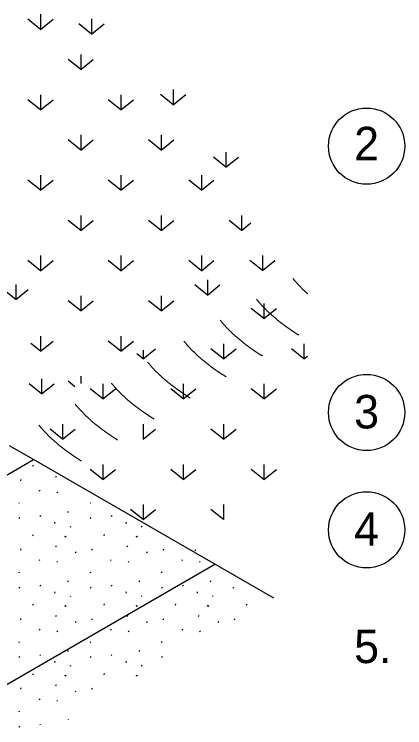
# Model space of a CAD drawing. Extents: x 997.6 to 1036.7, y 998.9 to 1022.7.
# Drawn here: x 1024.501 to 1026.83, y 1015.43 to 1019.687 of the extents above; entities that cross this region are included whole.
import ezdxf

# ---------------------------------------------------------------- set-up
doc = ezdxf.new("R2010")
doc.units = 0
doc.layers.add('1', color=7, linetype='Continuous')
doc.layers.add('5', color=7, linetype='Continuous')

msp = doc.modelspace()

# ---------------------------------------------------------------- linework, layer by layer
at = {"layer": '1'}
for p, q in [((1024.6152, 1017.0302), (1024.4723, 1017.1126)), ((1023.4965, 1016.3843), (1024.6152, 1017.0302)), ((1026.0503, 1016.2021), (1024.6152, 1017.0302)), ((1024.0083, 1015.4298), (1025.6977, 1016.4052))]:
    msp.add_line(p, q, dxfattribs=at)
for centre in [(1026.6029, 1018.9), (1026.6029, 1017.3107), (1026.6029, 1016.6104)]:
    msp.add_circle(centre, 0.2274, dxfattribs=at)
at = {"layer": '5'}
for p, q in [((1024.6569, 1019.6867), (1024.6569, 1019.5967)), ((1024.6569, 1019.5967), (1024.5819, 1019.6567)), ((1024.6569, 1019.5967), (1024.7319, 1019.6567)), ((1024.9613, 1019.6587), (1024.9613, 1019.5687)), ((1024.9613, 1019.5687), (1024.8863, 1019.6287)), ((1024.9613, 1019.5687), (1025.0363, 1019.6287)), ((1024.8969, 1019.4467), (1024.8969, 1019.3567)), ((1024.8969, 1019.3567), (1024.8219, 1019.4167)), ((1024.8969, 1019.3567), (1024.9719, 1019.4167)), ((1025.449, 1019.2373), (1025.449, 1019.1473)), ((1024.6569, 1019.1167), (1024.5819, 1019.1767)), ((1024.6569, 1019.2067), (1024.6569, 1019.1167)), ((1024.6569, 1019.1167), (1024.7319, 1019.1767)), ((1025.1369, 1019.1167), (1025.0619, 1019.1767)), ((1025.1369, 1019.2067), (1025.1369, 1019.1167)), ((1025.1369, 1019.1167), (1025.2119, 1019.1767)), ((1025.449, 1019.1473), (1025.374, 1019.2073)), ((1025.449, 1019.1473), (1025.524, 1019.2073)), ((1024.8969, 1018.9667), (1024.8969, 1018.8767)), ((1025.3769, 1018.9667), (1025.3769, 1018.8767)), ((1024.8969, 1018.8767), (1024.8219, 1018.9367)), ((1024.8969, 1018.8767), (1024.9719, 1018.9367)), ((1025.3769, 1018.8767), (1025.3019, 1018.9367)), ((1025.3769, 1018.8767), (1025.4519, 1018.9367)), ((1025.7638, 1018.7746), (1025.6888, 1018.8346)), ((1025.7638, 1018.8646), (1025.7638, 1018.7746)), ((1025.7638, 1018.7746), (1025.8388, 1018.8346)), ((1024.6569, 1018.7267), (1024.6569, 1018.6367)), ((1025.1369, 1018.7267), (1025.1369, 1018.6367)), ((1025.6169, 1018.7267), (1025.6169, 1018.6367)), ((1024.6569, 1018.6367), (1024.5819, 1018.6967)), ((1024.6569, 1018.6367), (1024.7319, 1018.6967)), ((1025.1369, 1018.6367), (1025.0619, 1018.6967)), ((1025.1369, 1018.6367), (1025.2119, 1018.6967)), ((1025.6169, 1018.6367), (1025.5419, 1018.6967)), ((1025.6169, 1018.6367), (1025.6919, 1018.6967)), ((1024.8969, 1018.3967), (1024.8219, 1018.4567)), ((1024.8969, 1018.4867), (1024.8969, 1018.3967)), ((1024.8969, 1018.3967), (1024.9719, 1018.4567)), ((1025.3769, 1018.3967), (1025.3019, 1018.4567)), ((1025.3769, 1018.4867), (1025.3769, 1018.3967)), ((1025.3769, 1018.3967), (1025.4519, 1018.4567)), ((1025.8569, 1018.3967), (1025.7819, 1018.4567)), ((1025.8569, 1018.4867), (1025.8569, 1018.3967)), ((1025.8569, 1018.3967), (1025.9129, 1018.4414)), ((1024.6569, 1018.2467), (1024.6569, 1018.1567)), ((1025.1369, 1018.2467), (1025.1369, 1018.1567)), ((1025.6169, 1018.2467), (1025.6169, 1018.1567)), ((1025.9811, 1018.2479), (1025.9811, 1018.1579)), ((1024.6569, 1018.1567), (1024.5819, 1018.2167)), ((1024.6569, 1018.1567), (1024.7319, 1018.2167)), ((1025.1369, 1018.1567), (1025.0619, 1018.2167)), ((1025.1369, 1018.1567), (1025.2119, 1018.2167)), ((1025.6169, 1018.1567), (1025.5419, 1018.2167)), ((1025.6169, 1018.1567), (1025.6919, 1018.2167)), ((1025.9811, 1018.1579), (1025.9061, 1018.2179)), ((1025.9811, 1018.1579), (1026.0561, 1018.2179)), ((1024.5096, 1018.0743), (1024.5096, 1017.9843)), ((1025.653, 1018.0116), (1025.578, 1018.0716)), ((1025.653, 1018.1016), (1025.653, 1018.0116)), ((1025.653, 1018.0116), (1025.728, 1018.0716)), ((1024.5096, 1017.9843), (1024.4346, 1018.0443)), ((1024.5096, 1017.9843), (1024.5846, 1018.0443)), ((1024.8969, 1018.0067), (1024.8969, 1017.9167)), ((1025.3769, 1018.0067), (1025.3769, 1017.9167)), ((1024.8969, 1017.9167), (1024.8219, 1017.9767)), ((1024.8969, 1017.9167), (1024.9719, 1017.9767)), ((1025.3769, 1017.9167), (1025.3019, 1017.9767)), ((1025.3769, 1017.9167), (1025.4519, 1017.9767)), ((1025.9893, 1017.9613), (1025.9893, 1017.8713)), ((1025.9893, 1017.8713), (1025.9143, 1017.9313)), ((1025.9893, 1017.8713), (1026.0643, 1017.9313)), ((1024.6569, 1017.7667), (1024.6569, 1017.6767)), ((1025.1369, 1017.7667), (1025.1369, 1017.6767)), ((1024.6569, 1017.6767), (1024.7319, 1017.7367)), ((1025.1369, 1017.6767), (1025.0619, 1017.7367)), ((1025.1369, 1017.6767), (1025.2119, 1017.7367)), ((1024.6569, 1017.6767), (1024.5997, 1017.7224)), ((1025.2693, 1017.6313), (1025.3443, 1017.6913)), ((1025.2693, 1017.6831), (1025.2693, 1017.6313)), ((1025.7493, 1017.6313), (1025.6743, 1017.6913)), ((1025.7493, 1017.7213), (1025.7493, 1017.6313)), ((1025.7493, 1017.6313), (1025.8243, 1017.6913)), ((1026.2293, 1017.6313), (1026.1543, 1017.6913)), ((1026.2293, 1017.7213), (1026.2293, 1017.6313)), ((1025.2693, 1017.6313), (1025.2323, 1017.661)), ((1026.2293, 1017.6313), (1026.2498, 1017.6477)), ((1024.6642, 1017.5115), (1024.6642, 1017.4215)), ((1024.8969, 1017.5267), (1024.8969, 1017.4844)), ((1024.6642, 1017.4215), (1024.5892, 1017.4815)), ((1024.6642, 1017.4215), (1024.7392, 1017.4815)), ((1024.8623, 1017.4644), (1024.8219, 1017.4967)), ((1025.0293, 1017.4813), (1025.0293, 1017.3913)), ((1025.5093, 1017.4813), (1025.5093, 1017.3913)), ((1025.9893, 1017.4813), (1025.9893, 1017.3913)), ((1025.0293, 1017.3913), (1024.9543, 1017.4513)), ((1025.0293, 1017.3913), (1025.1043, 1017.4513)), ((1025.5093, 1017.3913), (1025.4343, 1017.4513)), ((1025.5093, 1017.3913), (1025.5843, 1017.4513)), ((1025.9893, 1017.3913), (1025.9143, 1017.4513)), ((1025.9893, 1017.3913), (1026.0643, 1017.4513)), ((1024.7893, 1017.2413), (1024.7893, 1017.1513)), ((1025.2693, 1017.2413), (1025.2693, 1017.1513)), ((1025.7493, 1017.2413), (1025.7493, 1017.1513)), ((1024.7893, 1017.1513), (1024.7143, 1017.2113)), ((1024.7893, 1017.1513), (1024.8643, 1017.2113)), ((1025.2693, 1017.1513), (1025.3443, 1017.2113)), ((1025.7493, 1017.1513), (1025.6743, 1017.2113)), ((1025.7493, 1017.1513), (1025.8243, 1017.2113)), ((1025.0293, 1017.0013), (1025.0293, 1016.9113)), ((1025.5093, 1017.0013), (1025.5093, 1016.9113)), ((1025.9893, 1017.0013), (1025.9893, 1016.9113)), ((1024.6109, 1016.9899), (1024.6145, 1016.9979)), ((1025.0293, 1016.9113), (1024.9543, 1016.9713)), ((1025.0293, 1016.9113), (1025.1043, 1016.9713)), ((1025.5093, 1016.9113), (1025.4343, 1016.9713)), ((1025.5093, 1016.9113), (1025.5843, 1016.9713)), ((1025.9893, 1016.9113), (1025.9143, 1016.9713)), ((1025.9893, 1016.9113), (1026.0643, 1016.9713)), ((1024.7495, 1016.9241), (1024.753, 1016.9321)), ((1024.539, 1016.9037), (1024.5426, 1016.9117)), ((1024.65, 1016.8468), (1024.6536, 1016.8415)), ((1024.7549, 1016.8372), (1024.7585, 1016.8318)), ((1024.5272, 1016.7742), (1024.5308, 1016.7688)), ((1024.9526, 1016.7742), (1024.9562, 1016.7688)), ((1025.2693, 1016.7613), (1025.2693, 1016.6713)), ((1025.7493, 1016.7613), (1025.7493, 1016.6713)), ((1024.8205, 1016.7145), (1024.8241, 1016.7225)), ((1025.2693, 1016.6713), (1025.1943, 1016.7313)), ((1025.2693, 1016.6713), (1025.3443, 1016.7313)), ((1025.7493, 1016.6713), (1025.6743, 1016.7313)), ((1024.5301, 1016.6781), (1024.5337, 1016.6861)), ((1024.6533, 1016.6953), (1024.6569, 1016.69)), ((1024.9555, 1016.6781), (1024.9591, 1016.6861)), ((1025.0788, 1016.6953), (1025.0823, 1016.69)), ((1024.7413, 1016.6558), (1024.7422, 1016.6478)), ((1024.8334, 1016.6323), (1024.837, 1016.6269)), ((1025.1667, 1016.6558), (1025.1675, 1016.6478)), ((1025.2588, 1016.6323), (1025.2623, 1016.6269)), ((1024.6109, 1016.5751), (1024.6145, 1016.5831)), ((1024.8018, 1016.5751), (1024.8054, 1016.5698)), ((1025.0363, 1016.5751), (1025.0398, 1016.5831)), ((1025.2273, 1016.5751), (1025.2308, 1016.5698)), ((1024.8054, 1016.5731), (1024.809, 1016.5678)), ((1025.2308, 1016.5731), (1025.2343, 1016.5678)), ((1024.539, 1016.4888), (1024.5426, 1016.4968)), ((1024.7495, 1016.5093), (1024.753, 1016.5173)), ((1024.9644, 1016.4888), (1024.9679, 1016.4968)), ((1025.1748, 1016.5093), (1025.1784, 1016.5173)), ((1025.3898, 1016.4888), (1025.3933, 1016.4968)), ((1025.5776, 1016.4859), (1025.5843, 1016.4913)), ((1024.865, 1016.4784), (1024.8685, 1016.4731)), ((1025.2903, 1016.4784), (1025.2939, 1016.4731)), ((1024.65, 1016.432), (1024.6536, 1016.4267)), ((1024.7549, 1016.4224), (1024.7585, 1016.4171)), ((1025.0754, 1016.432), (1025.0789, 1016.4267)), ((1025.1803, 1016.4224), (1025.1839, 1016.4171)), ((1025.5008, 1016.432), (1025.5043, 1016.4267)), ((1025.6057, 1016.4224), (1025.6093, 1016.4171)), ((1024.5272, 1016.3593), (1024.5308, 1016.354)), ((1024.9526, 1016.3593), (1024.9562, 1016.354)), ((1025.3779, 1016.3593), (1025.3815, 1016.354)), ((1024.6533, 1016.2805), (1024.6569, 1016.2752)), ((1024.8205, 1016.2997), (1024.8241, 1016.3077)), ((1025.0788, 1016.2805), (1025.0823, 1016.2752)), ((1025.2459, 1016.2997), (1025.2494, 1016.3077)), ((1025.5041, 1016.2805), (1025.5077, 1016.2752)), ((1025.6713, 1016.2997), (1025.6748, 1016.3077)), ((1024.5301, 1016.2633), (1024.5337, 1016.2713)), ((1024.7413, 1016.241), (1024.7422, 1016.233)), ((1024.9555, 1016.2633), (1024.9591, 1016.2713)), ((1025.1667, 1016.241), (1025.1675, 1016.233)), ((1025.3808, 1016.2633), (1025.3844, 1016.2713)), ((1025.592, 1016.241), (1025.5929, 1016.233)), ((1025.8063, 1016.2633), (1025.8098, 1016.2713)), ((1024.8334, 1016.2174), (1024.837, 1016.2121)), ((1025.2588, 1016.2174), (1025.2623, 1016.2121)), ((1025.6842, 1016.2174), (1025.6878, 1016.2121)), ((1024.6109, 1016.1603), (1024.6145, 1016.1683)), ((1024.8018, 1016.1603), (1024.8054, 1016.1549)), ((1024.8054, 1016.1583), (1024.809, 1016.1529)), ((1025.0363, 1016.1603), (1025.0398, 1016.1683)), ((1025.2273, 1016.1603), (1025.2308, 1016.1549)), ((1025.2308, 1016.1583), (1025.2343, 1016.1529)), ((1025.4617, 1016.1603), (1025.4653, 1016.1683)), ((1025.6526, 1016.1603), (1025.6562, 1016.1549)), ((1025.6562, 1016.1583), (1025.6598, 1016.1529)), ((1025.8871, 1016.1603), (1025.8906, 1016.1683)), ((1024.539, 1016.074), (1024.5426, 1016.082)), ((1024.7495, 1016.0944), (1024.753, 1016.1024)), ((1024.865, 1016.0637), (1024.8685, 1016.0583)), ((1024.9644, 1016.074), (1024.9679, 1016.082)), ((1025.1748, 1016.0944), (1025.1784, 1016.1024)), ((1025.2903, 1016.0637), (1025.2939, 1016.0583)), ((1025.3898, 1016.074), (1025.3933, 1016.082)), ((1025.6003, 1016.0944), (1025.6038, 1016.1024)), ((1025.7158, 1016.0637), (1025.7193, 1016.0583)), ((1025.8152, 1016.074), (1025.8187, 1016.082)), ((1024.65, 1016.0172), (1024.6536, 1016.0118)), ((1024.7549, 1016.0076), (1024.7585, 1016.0023)), ((1025.0754, 1016.0172), (1025.0789, 1016.0118)), ((1025.1803, 1016.0076), (1025.1839, 1016.0023)), ((1025.5008, 1016.0172), (1025.5043, 1016.0118)), ((1025.6057, 1016.0076), (1025.6093, 1016.0023)), ((1024.5272, 1015.9445), (1024.5308, 1015.9392)), ((1024.9526, 1015.9445), (1024.9562, 1015.9392)), ((1025.3779, 1015.9445), (1025.3815, 1015.9392)), ((1024.5301, 1015.8484), (1024.5337, 1015.8564)), ((1024.6533, 1015.8657), (1024.6569, 1015.8603)), ((1024.8205, 1015.8848), (1024.8241, 1015.8928)), ((1024.9555, 1015.8484), (1024.9591, 1015.8564)), ((1025.0788, 1015.8657), (1025.0823, 1015.8603)), ((1025.2459, 1015.8848), (1025.2494, 1015.8928)), ((1025.3808, 1015.8484), (1025.3844, 1015.8564)), ((1024.7413, 1015.8262), (1024.7422, 1015.8182)), ((1025.1667, 1015.8262), (1025.1675, 1015.8182)), ((1024.8334, 1015.8026), (1024.837, 1015.7973)), ((1025.2588, 1015.8026), (1025.2623, 1015.7973)), ((1024.6109, 1015.7454), (1024.6145, 1015.7534)), ((1024.8018, 1015.7454), (1024.8054, 1015.7401)), ((1024.8054, 1015.7434), (1024.809, 1015.7381)), ((1025.0363, 1015.7454), (1025.0398, 1015.7534)), ((1025.2273, 1015.7454), (1025.2308, 1015.7401)), ((1025.2308, 1015.7434), (1025.2343, 1015.7381)), ((1024.7495, 1015.6796), (1024.753, 1015.6876)), ((1024.539, 1015.6592), (1024.5426, 1015.6672)), ((1024.865, 1015.6488), (1024.8685, 1015.6435)), ((1024.9644, 1015.6592), (1024.9679, 1015.6672)), ((1024.65, 1015.6023), (1024.6536, 1015.597)), ((1024.7549, 1015.5928), (1024.7585, 1015.5874)), ((1024.5272, 1015.5297), (1024.5308, 1015.5243)), ((1024.824, 1015.4778), (1024.8241, 1015.478)), ((1024.5301, 1015.4337), (1024.5337, 1015.4417)), ((1024.6533, 1015.4508), (1024.6557, 1015.4473))]:
    msp.add_line(p, q, dxfattribs=at)
for points in [[(1026.1626, 1018.1111), (1026.166, 1018.1068), (1026.1696, 1018.1025), (1026.1732, 1018.0982), (1026.1769, 1018.0938), (1026.1807, 1018.0896), (1026.1844, 1018.0853), (1026.1883, 1018.081), (1026.1921, 1018.0768), (1026.1961, 1018.0726), (1026.2, 1018.0683), (1026.2041, 1018.064), (1026.2082, 1018.0599), (1026.2123, 1018.0557), (1026.2165, 1018.0514), (1026.2208, 1018.0473), (1026.2251, 1018.0431), (1026.2294, 1018.0388), (1026.2338, 1018.0348), (1026.2383, 1018.0306), (1026.2428, 1018.0263), (1026.2474, 1018.0222), (1026.2498, 1018.0202)], [(1025.9461, 1017.9861), (1025.9495, 1017.9818), (1025.9531, 1017.9775), (1025.9567, 1017.9732), (1025.9604, 1017.9688), (1025.9642, 1017.9646), (1025.9679, 1017.9603), (1025.9718, 1017.956), (1025.9756, 1017.9518), (1025.9796, 1017.9476), (1025.9835, 1017.9433), (1025.9876, 1017.939), (1025.9917, 1017.9349), (1025.9958, 1017.9307), (1026, 1017.9264), (1026.0043, 1017.9223), (1026.0086, 1017.9181), (1026.0129, 1017.9138), (1026.0173, 1017.9098), (1026.0218, 1017.9056), (1026.0263, 1017.9013), (1026.0309, 1017.8972), (1026.0356, 1017.8931), (1026.0403, 1017.889), (1026.0449, 1017.8848), (1026.0498, 1017.8808), (1026.0546, 1017.8767), (1026.0595, 1017.8725), (1026.0644, 1017.8685), (1026.0693, 1017.8643), (1026.0744, 1017.8603), (1026.0795, 1017.8563), (1026.0847, 1017.8522), (1026.0899, 1017.8481), (1026.0952, 1017.8441), (1026.1004, 1017.8401), (1026.1058, 1017.836), (1026.1113, 1017.832), (1026.1167, 1017.828), (1026.1222, 1017.824), (1026.1278, 1017.82), (1026.1334, 1017.8161), (1026.1391, 1017.8121), (1026.1448, 1017.8081), (1026.1505, 1017.8042), (1026.1564, 1017.8003), (1026.1623, 1017.7963), (1026.1683, 1017.7923), (1026.1742, 1017.7884), (1026.1803, 1017.7845), (1026.1864, 1017.7806), (1026.1925, 1017.7768), (1026.1988, 1017.7728)], [(1025.7296, 1017.8611), (1025.733, 1017.8568), (1025.7366, 1017.8525), (1025.7402, 1017.8482), (1025.7439, 1017.8438), (1025.7477, 1017.8396), (1025.7514, 1017.8353), (1025.7553, 1017.831), (1025.7591, 1017.8268), (1025.7631, 1017.8226), (1025.767, 1017.8183), (1025.7711, 1017.814), (1025.7752, 1017.8099), (1025.7793, 1017.8057), (1025.7835, 1017.8014), (1025.7878, 1017.7973), (1025.7921, 1017.7931), (1025.7964, 1017.7888), (1025.8008, 1017.7848), (1025.8053, 1017.7806), (1025.8098, 1017.7763), (1025.8144, 1017.7722), (1025.8191, 1017.7681), (1025.8238, 1017.764), (1025.8284, 1017.7598), (1025.8333, 1017.7558), (1025.8381, 1017.7517), (1025.843, 1017.7475), (1025.8479, 1017.7435), (1025.8528, 1017.7393), (1025.8579, 1017.7353), (1025.863, 1017.7313), (1025.8682, 1017.7272), (1025.8734, 1017.7231), (1025.8787, 1017.7191), (1025.8839, 1017.7151), (1025.8893, 1017.711), (1025.8948, 1017.707), (1025.9002, 1017.703), (1025.9057, 1017.699), (1025.9113, 1017.695), (1025.9169, 1017.6911), (1025.9226, 1017.6871), (1025.9283, 1017.6831), (1025.934, 1017.6792), (1025.9399, 1017.6753), (1025.9458, 1017.6713), (1025.9518, 1017.6673), (1025.9577, 1017.6634), (1025.9638, 1017.6595), (1025.9699, 1017.6556), (1025.976, 1017.6518), (1025.9823, 1017.6478)], [(1025.5131, 1017.7361), (1025.5165, 1017.7318), (1025.5201, 1017.7275), (1025.5237, 1017.7232), (1025.5274, 1017.7188), (1025.5312, 1017.7146), (1025.5349, 1017.7103), (1025.5388, 1017.706), (1025.5426, 1017.7018), (1025.5466, 1017.6976), (1025.5505, 1017.6933), (1025.5546, 1017.689), (1025.5587, 1017.6849), (1025.5628, 1017.6807), (1025.567, 1017.6764), (1025.5713, 1017.6723), (1025.5756, 1017.6681), (1025.5799, 1017.6638), (1025.5843, 1017.6598), (1025.5888, 1017.6556), (1025.5933, 1017.6513), (1025.5979, 1017.6472), (1025.6026, 1017.6431), (1025.6073, 1017.639), (1025.6119, 1017.6348), (1025.6168, 1017.6308), (1025.6216, 1017.6267), (1025.6265, 1017.6225), (1025.6314, 1017.6185), (1025.6363, 1017.6143), (1025.6414, 1017.6103), (1025.6465, 1017.6063), (1025.6517, 1017.6022), (1025.6569, 1017.5981), (1025.6622, 1017.5941), (1025.6674, 1017.5901), (1025.6728, 1017.586), (1025.6783, 1017.582), (1025.6837, 1017.578), (1025.6892, 1017.574), (1025.6948, 1017.57), (1025.7004, 1017.5661), (1025.7061, 1017.5621), (1025.7118, 1017.5581), (1025.7175, 1017.5542), (1025.7234, 1017.5503), (1025.7293, 1017.5463), (1025.7353, 1017.5423), (1025.7412, 1017.5384), (1025.7473, 1017.5345), (1025.7534, 1017.5306), (1025.7595, 1017.5268), (1025.7658, 1017.5228)], [(1025.2966, 1017.6111), (1025.3, 1017.6068), (1025.3036, 1017.6025), (1025.3072, 1017.5982), (1025.3109, 1017.5938), (1025.3147, 1017.5896), (1025.3184, 1017.5853), (1025.3223, 1017.581), (1025.3261, 1017.5768), (1025.3301, 1017.5726), (1025.334, 1017.5683), (1025.3381, 1017.564), (1025.3422, 1017.5599), (1025.3463, 1017.5557), (1025.3505, 1017.5514), (1025.3548, 1017.5473), (1025.3591, 1017.5431), (1025.3634, 1017.5388), (1025.3678, 1017.5348), (1025.3723, 1017.5306), (1025.3768, 1017.5263), (1025.3814, 1017.5222), (1025.3861, 1017.5181), (1025.3908, 1017.514), (1025.3954, 1017.5098), (1025.4003, 1017.5058), (1025.4051, 1017.5017), (1025.41, 1017.4975), (1025.4149, 1017.4935), (1025.4198, 1017.4893), (1025.4249, 1017.4853), (1025.43, 1017.4813), (1025.4352, 1017.4772), (1025.4404, 1017.4731), (1025.4457, 1017.4691), (1025.4509, 1017.4651), (1025.4563, 1017.461), (1025.4618, 1017.457), (1025.4672, 1017.453), (1025.4727, 1017.449), (1025.4783, 1017.445), (1025.4839, 1017.4411), (1025.4896, 1017.4371), (1025.4953, 1017.4331), (1025.501, 1017.4292), (1025.5069, 1017.4253), (1025.5128, 1017.4213), (1025.5188, 1017.4173), (1025.5247, 1017.4134), (1025.5308, 1017.4095), (1025.5369, 1017.4056), (1025.543, 1017.4018), (1025.5493, 1017.3978)], [(1025.0801, 1017.4861), (1025.0835, 1017.4818), (1025.0871, 1017.4775), (1025.0907, 1017.4732), (1025.0944, 1017.4688), (1025.0982, 1017.4646), (1025.1019, 1017.4603), (1025.1058, 1017.456), (1025.1096, 1017.4518), (1025.1136, 1017.4476), (1025.1175, 1017.4433), (1025.1216, 1017.439), (1025.1257, 1017.4349), (1025.1298, 1017.4307), (1025.134, 1017.4264), (1025.1383, 1017.4223), (1025.1426, 1017.4181), (1025.1469, 1017.4138), (1025.1513, 1017.4098), (1025.1558, 1017.4056), (1025.1603, 1017.4013), (1025.1649, 1017.3972), (1025.1696, 1017.3931), (1025.1743, 1017.389), (1025.1789, 1017.3848), (1025.1838, 1017.3808), (1025.1886, 1017.3767), (1025.1935, 1017.3725), (1025.1984, 1017.3685), (1025.2033, 1017.3643), (1025.2084, 1017.3603), (1025.2135, 1017.3563), (1025.2187, 1017.3522), (1025.2239, 1017.3481), (1025.2292, 1017.3441), (1025.2344, 1017.3401), (1025.2398, 1017.336), (1025.2453, 1017.332), (1025.2507, 1017.328), (1025.2562, 1017.324), (1025.2618, 1017.32), (1025.2674, 1017.3161), (1025.2731, 1017.3121), (1025.2788, 1017.3081), (1025.2845, 1017.3042), (1025.2904, 1017.3003), (1025.2963, 1017.2963), (1025.3023, 1017.2923), (1025.3082, 1017.2884), (1025.3143, 1017.2845), (1025.3204, 1017.2806), (1025.3265, 1017.2768), (1025.3328, 1017.2728)], [(1024.8636, 1017.3611), (1024.867, 1017.3568), (1024.8706, 1017.3525), (1024.8742, 1017.3482), (1024.8779, 1017.3438), (1024.8817, 1017.3396), (1024.8854, 1017.3353), (1024.8893, 1017.331), (1024.8931, 1017.3268), (1024.8971, 1017.3226), (1024.901, 1017.3183), (1024.9051, 1017.314), (1024.9092, 1017.3099), (1024.9133, 1017.3057), (1024.9175, 1017.3014), (1024.9218, 1017.2973), (1024.9261, 1017.2931), (1024.9304, 1017.2888), (1024.9348, 1017.2848), (1024.9393, 1017.2806), (1024.9438, 1017.2763), (1024.9484, 1017.2722), (1024.9531, 1017.2681), (1024.9578, 1017.264), (1024.9624, 1017.2598), (1024.9673, 1017.2558), (1024.9721, 1017.2517), (1024.977, 1017.2475), (1024.9819, 1017.2435), (1024.9868, 1017.2393), (1024.9919, 1017.2353), (1024.997, 1017.2313), (1025.0022, 1017.2272), (1025.0074, 1017.2231), (1025.0127, 1017.2191), (1025.0179, 1017.2151), (1025.0233, 1017.211), (1025.0288, 1017.207), (1025.0342, 1017.203), (1025.0397, 1017.199), (1025.0453, 1017.195), (1025.0509, 1017.1911), (1025.0566, 1017.1871), (1025.0623, 1017.1831), (1025.068, 1017.1792), (1025.0739, 1017.1753), (1025.0798, 1017.1713), (1025.0858, 1017.1673), (1025.0917, 1017.1634), (1025.0978, 1017.1595), (1025.1039, 1017.1556), (1025.11, 1017.1518), (1025.1163, 1017.1478)], [(1024.6471, 1017.2361), (1024.6505, 1017.2318), (1024.6541, 1017.2275), (1024.6577, 1017.2232), (1024.6614, 1017.2188), (1024.6652, 1017.2146), (1024.6689, 1017.2103), (1024.6728, 1017.206), (1024.6766, 1017.2018), (1024.6806, 1017.1976), (1024.6845, 1017.1933), (1024.6886, 1017.189), (1024.6927, 1017.1849), (1024.6968, 1017.1807), (1024.701, 1017.1764), (1024.7053, 1017.1723), (1024.7096, 1017.1681), (1024.7139, 1017.1638), (1024.7183, 1017.1598), (1024.7228, 1017.1556), (1024.7273, 1017.1513), (1024.7319, 1017.1472), (1024.7366, 1017.1431), (1024.7413, 1017.139), (1024.7459, 1017.1348), (1024.7508, 1017.1308), (1024.7556, 1017.1267), (1024.7605, 1017.1225), (1024.7654, 1017.1185), (1024.7703, 1017.1143), (1024.7754, 1017.1103), (1024.7805, 1017.1063), (1024.7857, 1017.1022), (1024.7909, 1017.0981), (1024.7962, 1017.0941), (1024.8014, 1017.0901), (1024.8068, 1017.086), (1024.8123, 1017.082), (1024.8177, 1017.078), (1024.8232, 1017.074), (1024.8288, 1017.07), (1024.8344, 1017.0661), (1024.8401, 1017.0621), (1024.8458, 1017.0581), (1024.8515, 1017.0542), (1024.8574, 1017.0503), (1024.8633, 1017.0463), (1024.8693, 1017.0423), (1024.8752, 1017.0384), (1024.8813, 1017.0345), (1024.8874, 1017.0306), (1024.8935, 1017.0268), (1024.8998, 1017.0228)]]:
    msp.add_spline(points, degree=3, dxfattribs=at)

# ---------------------------------------------------------------- texts
at = {"layer": '1'}
for s, p in [('2', (1026.5283, 1018.8155)), ('3', (1026.5283, 1017.2155)), ('4', (1026.5283, 1016.5155)), ('5.', (1026.5283, 1015.8155))]:
    msp.add_text(s, height=0.2, dxfattribs=at).set_placement(p)

doc.saveas('drawing.dxf')
